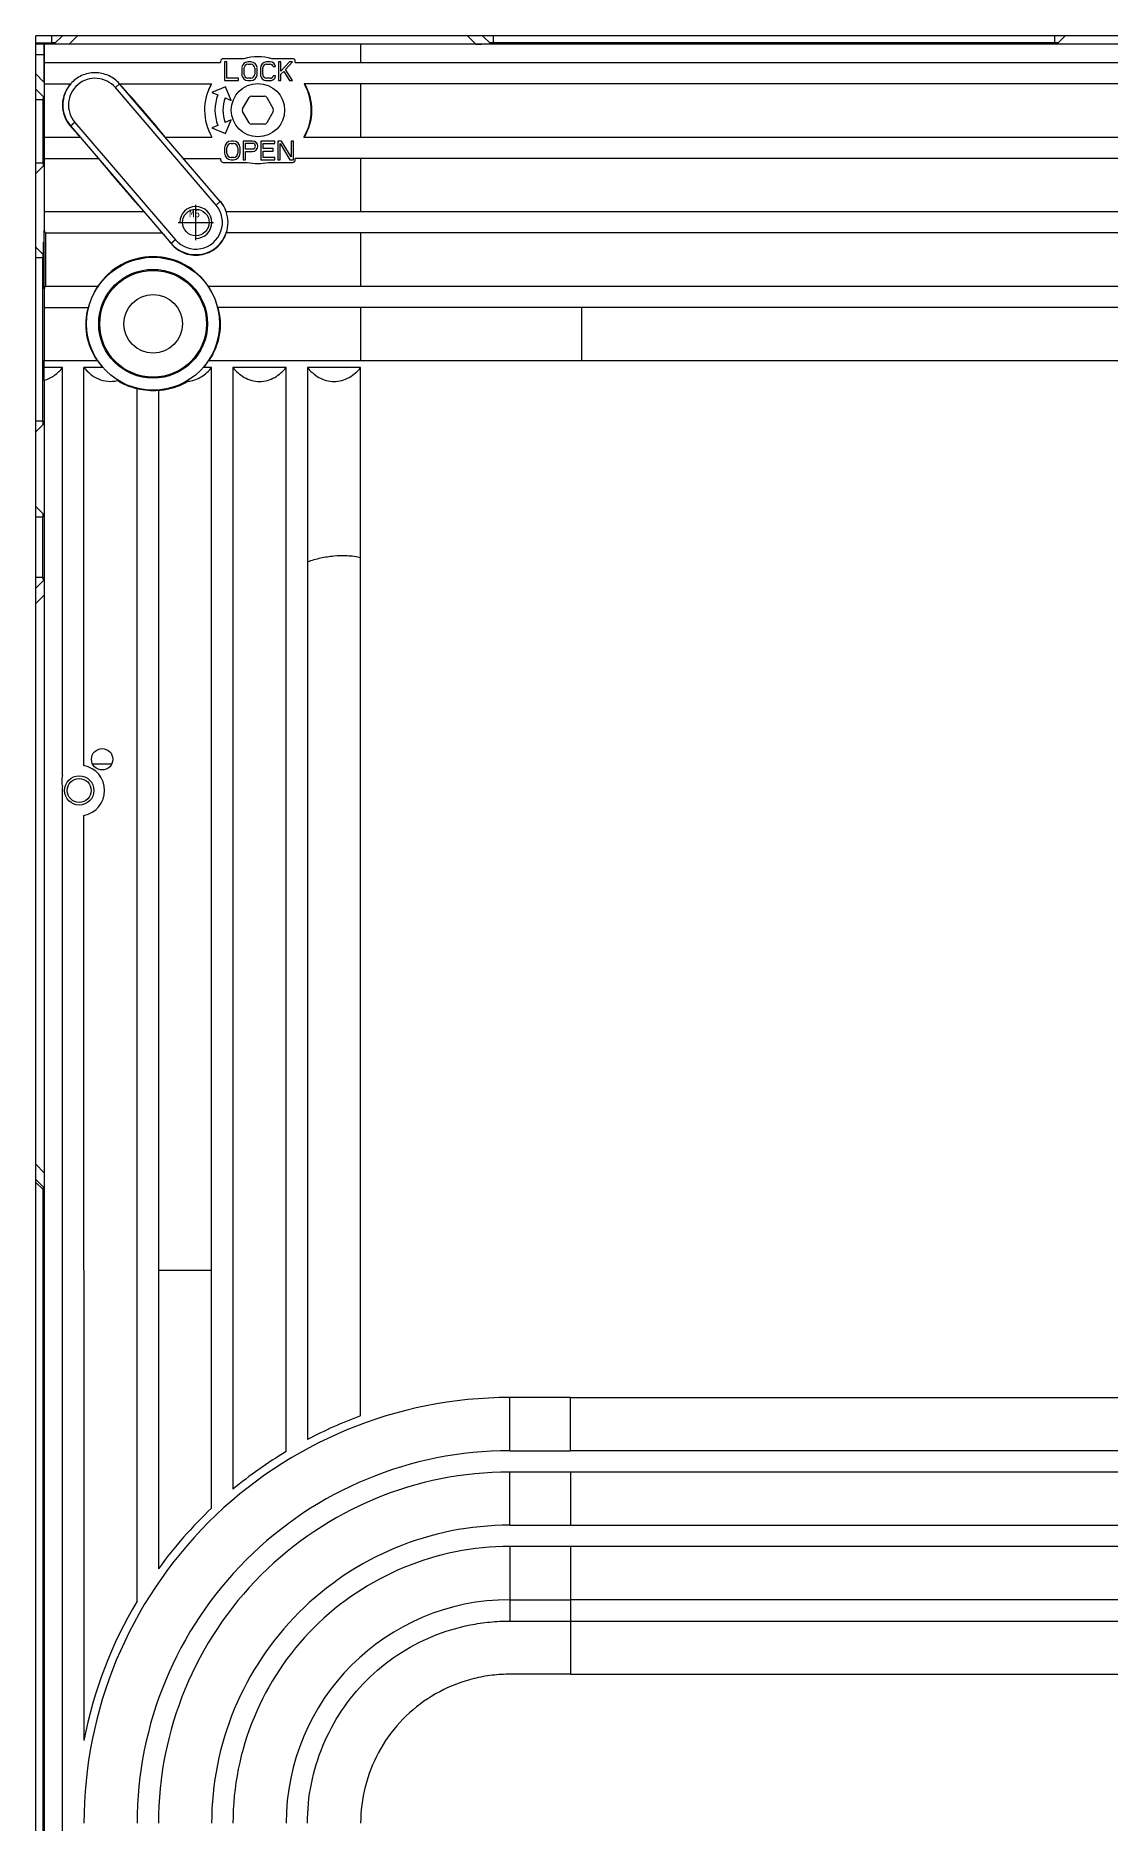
# Model space of a CAD drawing. Header units: millimetres. Extents: x 0 to 1000, y 0 to 562.
# Drawn here: x 0 to 201.4, y 227.4 to 562.5 of the extents above; entities that cross this region are included whole.
import ezdxf

# ---------------------------------------------------------------- set-up
doc = ezdxf.new("R2010")
doc.units = ezdxf.units.MM
doc.layers.add('CABINET', color=8, linetype='Continuous')

# ---------------------------------------------------------------- blocks, each defined once
blk = doc.blocks.new('UDM_LAMINA_S-MAX')
at = {"layer": 'CABINET', "ltscale": 0.2}
for p, q in [((0, 0), (0, 562.5)), ((1000, 562.5), (0, 562.5)), ((0, 561.18), (3, 561.18)), ((0, 560.96), (1.54, 560.96)), ((1.54, 560.96), (1.57, 560.93)), ((6.26, 560.93), (1.57, 560.93)), ((3, 561.18), (3, 562.5)), ((3.46, 560.96), (5, 562.5)), ((6.26, 560.93), (7.83, 562.5)), ((60.91, 560.93), (6.26, 560.93)), ((60.91, 560.93), (60.91, 557.47)), ((82.49, 560.93), (60.91, 560.93)), ((80.92, 562.5), (82.49, 560.93)), ((917.51, 560.93), (82.49, 560.93)), ((83.75, 562.5), (85.29, 560.96)), ((85.75, 562.5), (85.75, 561.18)), ((191, 561.18), (85.75, 561.18)), ((191, 562.5), (191, 561.18)), ((193, 562.5), (191.63, 561.13)), ((0, 558.96), (1.57, 558.96)), ((1.57, 553.76), (1.57, 558.96)), ((1.6, 557.47), (1.6, 553.47)), ((1.6, 557.47), (34.65, 557.47)), ((34.65, 557.7), (34.65, 557.47)), ((39.03, 558.2), (35.15, 558.2)), ((35.4, 557.6), (35.4, 554.1)), ((35.84, 557.6), (35.4, 557.6)), ((35.84, 554.55), (35.84, 557.6)), ((38.61, 556.51), (38.61, 555.19)), ((39.05, 555.3), (39.05, 556.41)), ((40.34, 557.6), (39.78, 557.6)), ((39.78, 557.15), (40.34, 557.15)), ((41.07, 556.41), (41.07, 555.3)), ((41.51, 555.19), (41.51, 556.51)), ((42.11, 556.41), (42.11, 555.29)), ((42.55, 555.29), (42.55, 556.41)), ((43.93, 557.6), (43.28, 557.6)), ((43.28, 557.15), (43.93, 557.15)), ((48.15, 558.2), (44.27, 558.2)), ((44.51, 556.71), (44.95, 556.71)), ((45.54, 557.6), (45.54, 554.1)), ((45.97, 557.6), (45.54, 557.6)), ((45.97, 555.89), (45.97, 557.6)), ((47.58, 557.6), (45.97, 555.89)), ((46.85, 556.19), (48.16, 557.6)), ((48.16, 557.6), (47.58, 557.6)), ((48.65, 557.47), (48.65, 557.7)), ((48.65, 557.47), (937.79, 557.47)), ((1.41, 553.91), (0, 555.33)), ((1.6, 553.47), (6.54, 553.47)), ((14.92, 552.77), (15.72, 553.46)), ((34.6, 531.44), (15.71, 553.48)), ((15.71, 553.47), (32.95, 553.47)), ((35.4, 554.1), (38.03, 554.1)), ((38.03, 554.55), (35.84, 554.55)), ((38.03, 554.1), (38.03, 554.55)), ((40.34, 554.55), (39.78, 554.55)), ((39.78, 554.11), (40.34, 554.11)), ((43.93, 554.55), (43.28, 554.55)), ((43.28, 554.1), (43.93, 554.1)), ((44.95, 554.99), (44.51, 554.99)), ((44.88, 554.62), (44.95, 554.99)), ((45.54, 554.1), (45.97, 554.1)), ((45.97, 555.29), (46.48, 555.81)), ((45.97, 554.1), (45.97, 555.29)), ((46.48, 555.81), (47.58, 554.1)), ((48.16, 554.1), (46.85, 556.19)), ((47.58, 554.1), (48.16, 554.1)), ((937.79, 553.47), (50.35, 553.47)), ((60.91, 553.47), (60.91, 543.5)), ((1.54, 550.96), (0, 552.5)), ((1.4, 550.5), (0, 550.5)), ((1.4, 538.62), (1.4, 550.5)), ((33.8, 530.75), (14.92, 552.77)), ((35.57, 552.94), (33.02, 551.88)), ((33.02, 551.88), (34.13, 551.42)), ((35.51, 550.85), (36.62, 550.39)), ((36.62, 550.39), (35.57, 552.94)), ((38.78, 548.8), (40, 550.91)), ((40.43, 551.16), (42.87, 551.16)), ((43.3, 550.91), (44.52, 548.8)), ((7.33, 546.26), (6.49, 545.54)), ((7.33, 546.26), (26.2, 524.25)), ((36.62, 546.71), (35.51, 546.25)), ((35.57, 544.16), (36.62, 546.71)), ((40, 546.19), (38.78, 548.3)), ((44.52, 548.3), (43.3, 546.19)), ((1.6, 543.5), (1.6, 539.5)), ((1.6, 543.5), (8.31, 543.5)), ((6.53, 545.58), (25.4, 523.56)), ((24.26, 543.5), (33.02, 543.5)), ((34.13, 545.68), (33.02, 545.22)), ((33.02, 545.22), (35.57, 544.16)), ((42.87, 545.94), (40.43, 545.94)), ((50.28, 543.5), (937.79, 543.5)), ((35.41, 541.5), (35.41, 540.5)), ((35.83, 540.5), (35.83, 541.5)), ((36.63, 542.3), (37.08, 542.3)), ((37.08, 539.7), (36.63, 539.7)), ((37.06, 542.75), (36.65, 542.75)), ((37.88, 541.5), (37.88, 540.5)), ((38.31, 540.5), (38.31, 541.5)), ((38.9, 542.75), (38.9, 539.25)), ((40.65, 542.75), (38.9, 542.75)), ((39.34, 541.26), (39.34, 542.38)), ((39.34, 542.38), (40.72, 542.38)), ((40.72, 541.26), (39.34, 541.26)), ((39.34, 539.25), (39.34, 540.81)), ((39.34, 540.81), (40.65, 540.81)), ((42.18, 542.75), (42.18, 539.25)), ((44.81, 542.75), (42.18, 542.75)), ((42.62, 541.34), (42.62, 542.3)), ((42.62, 542.3), (44.81, 542.3)), ((44.51, 541.34), (42.62, 541.34)), ((42.62, 539.7), (42.62, 540.89)), ((42.62, 540.89), (44.51, 540.89)), ((44.81, 539.7), (42.62, 539.7)), ((44.51, 540.89), (44.51, 541.34)), ((44.81, 542.3), (44.81, 542.75)), ((44.81, 539.25), (44.81, 539.7)), ((45.39, 542.75), (45.39, 539.25)), ((46.05, 542.75), (45.39, 542.75)), ((45.83, 539.25), (45.83, 542.3)), ((45.83, 542.3), (47.65, 539.25)), ((47.87, 539.77), (46.05, 542.75)), ((47.87, 542.75), (47.87, 539.77)), ((48.31, 542.75), (47.87, 542.75)), ((48.31, 539.25), (48.31, 542.75)), ((1.4, 538.62), (0, 538.62)), ((1.41, 538.05), (0, 536.67)), ((1.6, 539.5), (11.74, 539.5)), ((27.68, 539.5), (34.65, 539.5)), ((34.65, 539.5), (34.65, 539.25)), ((35.15, 538.75), (39.66, 538.75)), ((36.65, 539.25), (37.06, 539.25)), ((38.9, 539.25), (39.34, 539.25)), ((42.18, 539.25), (44.81, 539.25)), ((43.64, 538.75), (48.15, 538.75)), ((45.39, 539.25), (45.83, 539.25)), ((47.65, 539.25), (48.31, 539.25)), ((48.65, 539.25), (48.65, 539.5)), ((937.79, 539.5), (48.65, 539.5)), ((60.91, 539.5), (60.91, 529.53)), ((1.6, 529.53), (1.6, 526.02)), ((1.6, 529.53), (20.29, 529.53)), ((34.63, 531.47), (33.8, 530.75)), ((35.7, 529.53), (937.79, 529.53)), ((1.37, 521.48), (0, 522.85)), ((1.89, 525.53), (23.72, 525.53)), ((26.2, 524.25), (25.36, 523.53)), ((937.79, 525.53), (35.72, 525.53)), ((60.91, 525.53), (60.91, 515.56)), ((1.32, 520.85), (0, 520.85)), ((1.32, 490.25), (1.32, 520.85)), ((1.6, 515.07), (1.6, 511.56)), ((1.89, 515.56), (11.69, 515.56)), ((32.31, 515.56), (937.79, 515.56)), ((1.6, 511.56), (9.88, 511.56)), ((937.79, 511.56), (34.12, 511.56)), ((60.91, 511.56), (60.91, 501.59)), ((102.33, 511.56), (102.33, 501.59)), ((1.57, 497.91), (1.6, 500.29)), ((1.6, 500.29), (1.6, 501.59)), ((1.6, 501.59), (11.58, 501.59)), ((5.03, 500.29), (1.6, 500.29)), ((5.03, 423.79), (5.03, 500.29)), ((9.03, 425.67), (9.03, 500.29)), ((12.57, 500.29), (9.03, 500.29)), ((32.97, 500.29), (31.43, 500.29)), ((32.42, 501.59), (937.79, 501.59)), ((32.97, 286.45), (32.97, 500.29)), ((36.97, 500.29), (36.97, 289.99)), ((46.94, 500.29), (36.97, 500.29)), ((46.94, 297.06), (46.94, 500.29)), ((50.94, 500.29), (50.94, 299.31)), ((60.91, 500.29), (50.94, 500.29)), ((60.91, 303.74), (60.91, 500.29)), ((1.57, 497.91), (1.57, 8.74)), ((19, 269.01), (19, 496.37)), ((23, 496.04), (23, 275.08)), ((1.32, 490.25), (0, 490.25)), ((1.37, 489.62), (0, 488.25)), ((1.37, 472.88), (0, 474.25)), ((1.32, 472.25), (0, 472.25)), ((1.32, 460.9), (1.32, 472.25)), ((1.32, 460.9), (0, 460.9)), ((0, 458.9), (1.54, 460.44)), ((0, 456.07), (1.57, 457.64)), ((10.64, 426), (14.25, 426)), ((5.03, 140.81), (5.03, 421.69)), ((9.03, 331.07), (9.03, 416.33)), ((1.57, 349.34), (0, 350.92)), ((1.54, 346.55), (0, 348.09)), ((1.32, 346.23), (0, 347.49)), ((1.32, 346.23), (1.54, 346.55)), ((1.32, 346.23), (1.32, 179.65)), ((9.03, 331.07), (9.03, 242.9)), ((23, 331.07), (32.97, 331.07)), ((88.85, 297.22), (88.85, 307.19)), ((100.24, 307.19), (88.85, 307.19)), ((100.24, 297.22), (100.24, 307.19)), ((88.85, 297.22), (100.24, 297.22)), ((88.85, 283.25), (88.85, 293.22)), ((500, 293.22), (88.85, 293.22)), ((100.24, 293.22), (100.24, 283.25)), ((88.85, 283.25), (488.2, 283.25)), ((88.85, 279.25), (88.85, 265.28)), ((100.24, 279.25), (88.85, 279.25)), ((100.24, 279.25), (100.24, 269.28)), ((472.63, 279.25), (100.24, 279.25)), ((88.85, 269.28), (100.24, 269.28)), ((100.24, 269.28), (100.24, 255.31)), ((475.31, 269.28), (100.24, 269.28)), ((100.24, 265.28), (477.68, 265.28)), ((100.24, 255.31), (491.04, 255.31))]:
    blk.add_line(p, q, dxfattribs=at)
at = {"layer": 'CABINET', "ltscale": 0.046609}
for p, q in [((30, 524.2), (30, 530.8)), ((26.7, 527.5), (33.3, 527.5))]:
    blk.add_line(p, q, dxfattribs=at)
at = {"layer": 'CABINET', "ltscale": 0.2}
for centre, radius in [((41.65, 548.55), 5), ((30, 527.5), 2.5), ((22, 508.5), 12.46), ((22, 508.5), 10.2), ((22, 508.5), 10), ((22, 508.5), 5.5), ((12.45, 426.85), 2), ((8.15, 421), 2.75), ((8.15, 421), 2.25)]:
    blk.add_circle(centre, radius, dxfattribs=at)
for centre, radius, start, end in [((399.46, 561.97), 397.89, -179.8508, -179.3528), ((82.52, 767.69), 206.76, -90.0085, -89.7044), ((35.15, 557.7), 0.5, 90, -180), ((39.84, 556.36), 1.25, 93.1807, 172.7538), ((41.65, 548.55), 10, 74.7964, 105.2036), ((39.84, 556.36), 0.8, 94.9565, 176.2496), ((40.27, 556.36), 1.25, 7.2462, 86.8193), ((40.27, 556.36), 0.8, 3.7504, 85.0435), ((43.3, 556.41), 1.19, 91.2062, -180), ((43.29, 556.41), 0.745, 91.2062, -180), ((43.93, 556.57), 1.03, 7.6035, 90), ((43.93, 556.55), 0.604, 15.0989, 90), ((48.15, 557.7), 0.5, 0, 90), ((312.36, 549.69), 310.79, 179.302, 179.7629), ((11.13, 549.52), 6.05, 139.1804, -139.3987), ((11.13, 549.52), 5, 40.6013, -139.3987), ((41.65, 548.55), 10, 150.5118, -149.6821), ((40.96, 548.6), 9.37, 148.7011, 156.1665), ((39.84, 555.35), 1.25, -172.7538, -93.1807), ((39.84, 555.35), 0.8, -176.2496, -94.9565), ((40.27, 555.35), 0.8, -85.0435, -3.7504), ((40.27, 555.35), 1.25, -86.8193, -7.2462), ((43.28, 555.27), 1.17, 178.7938, -90), ((43.29, 555.29), 0.745, 180, -91.2062), ((43.93, 555.15), 0.604, -90, -15.0989), ((43.93, 555.22), 1.12, -90, -32.3856), ((41.65, 548.55), 10, -30.3179, 29.4882), ((41.65, 548.55), 8.05, 159.1144, -159.1144), ((41.65, 548.55), 6.55, 159.4841, -159.4841), ((40.43, 550.66), 0.5, 89.9998, 149.9998), ((42.87, 550.66), 0.5, 29.9998, 89.9998), ((39.21, 548.55), 0.5, 149.9998, -150.0002), ((44.09, 548.55), 0.5, -30.0002, 29.9998), ((157.21, 678.15), 200.75, -138.6598, -137.8779), ((40.43, 546.44), 0.5, -150.0002, -90.0002), ((42.87, 546.44), 0.5, -90.0002, -30.0002), ((36.65, 541.5), 1.25, 90, 180), ((36.65, 540.5), 1.25, 180, -90), ((36.63, 541.5), 0.8, 90, 180), ((36.63, 540.5), 0.8, 180, -90), ((37.06, 541.5), 1.25, 0, 90), ((37.06, 540.5), 1.25, -90, 0), ((37.08, 541.5), 0.8, 0, 90), ((37.08, 540.5), 0.8, -90, 0), ((40.65, 541.78), 0.968, -90, 90), ((40.62, 541.82), 0.568, -79.6649, 79.6649), ((35.15, 539.25), 0.5, 180, -90), ((41.65, 548.55), 10, -101.4783, -78.5217), ((48.15, 539.25), 0.5, -90, 0), ((30, 527.5), 5, -139.3987, 40.6013), ((30, 527.5), 6.05, 19.5916, 40.6013), ((149.02, 626.87), 161.15, -141.0372, -140.1133), ((30, 527.5), 6.05, -139.3987, -18.9602), ((22, 508.5), 12.5, 145.6049, 165.8243), ((22, 508.5), 12.5, 14.1757, 34.3951), ((22, 508.5), 12.5, -146.4447, -138.9491), ((22, 508.5), 12.5, -41.0509, -33.5553), ((22, 508.5), 12.5, -103.8978, -85.4208), ((8.15, 421), 4.75, -79.3519, 79.3517), ((8.65, 422.74), 3.77, 163.7768, 179.9472), ((8.65, 422.74), 3.77, -179.9472, -163.7768), ((88.85, 227.37), 79.82, 89.9972, 179.9976), ((88.82, 227.44), 81.25, 110.0921, 117.7913), ((88.85, 227.37), 69.85, 89.9968, 179.9973), ((88.84, 227.39), 81.3, 121.0225, 129.6438), ((88.85, 227.37), 65.85, 89.9968, 179.9972), ((88.82, 227.4), 81.28, 133.4017, 144.0753), ((88.85, 227.37), 55.88, 89.9963, 179.9969), ((88.85, 227.37), 51.88, 89.9961, 179.9965), ((88.82, 227.38), 81.29, 149.2011, 168.9938), ((88.85, 227.37), 41.91, 89.997, 179.9958)]:
    blk.add_arc(centre, radius, start, end, dxfattribs=at)
at = {"layer": 'CABINET'}
blk.add_arc((30, 527.5), 3, -90, 180, dxfattribs=at)
at = {"layer": 'CABINET', "ltscale": 0.2}
for centre, major_axis, ratio, start_param, end_param in [((1.54, 558.96), (0, 2), 0.017455, 4.712389, 6.265732), ((3, 561.17), (0.665, 0), 0.017458, 0.511992, 1.570796), ((85.75, 561.17), (0.665, 0), 0.017458, 1.570796, 2.629613), ((191, 561.17), (0.665, 0), 0.017458, 6.265729, 1.570796), ((1.41, 550.5), (0, 0.591), 0.017458, 0.512001, 1.570796), ((1.41, 538.62), (0, 0.591), 0.017458, 1.570797, 2.934552), ((1.38, 529.85), (0, 8.38), 0.017458, 3.124137, 3.909011), ((1.33, 520.85), (0, 0.665), 0.017458, 6.265729, 1.570796), ((1.33, 490.25), (0, 0.665), 0.017458, 1.570796, 3.159049), ((1.33, 472.25), (0, 0.665), 0.017458, 6.265729, 1.570796), ((1.33, 460.9), (0, 0.665), 0.017458, 1.570796, 2.100153)]:
    blk.add_ellipse(centre, major_axis=major_axis, ratio=ratio, start_param=start_param, end_param=end_param, dxfattribs=at)
for points, knots in [([(6.55, 553.47), (6.09, 552.97), (5.32, 551.76), (4.86, 549.61), (5.23, 547.39), (6.01, 546.09), (6.49, 545.54)], [0, 0, 0, 0, 0.235964, 0.487518, 0.745971, 1, 1, 1, 1]), ([(15.71, 553.47), (15.15, 554.13), (13.72, 555.2), (11.13, 555.76), (8.53, 555.2), (7.1, 554.12), (6.54, 553.47)], [0, 0, 0, 0, 0.250008, 0.499985, 0.749952, 1, 1, 1, 1]), ([(24.26, 543.5), (22.88, 545.2), (20.06, 548.55), (17.18, 551.85), (15.71, 553.48)], [0, 0, 0, 0, 0.499691, 1, 1, 1, 1]), ([(50.35, 553.47), (51.25, 552), (52.23, 548.47), (51.2, 544.96), (50.28, 543.5)], [0, 0, 0, 0, 0.499929, 1, 1, 1, 1]), ([(1.58, 550.97), (1.57, 550.33), (1.57, 547.84), (1.57, 545.35), (1.6, 543.5)], [0, 0, 0, 0, 0.257174, 1, 1, 1, 1]), ([(1.6, 539.5), (1.58, 537.84), (1.56, 534.52), (1.58, 531.19), (1.6, 529.53)], [0, 0, 0, 0, 0.5, 1, 1, 1, 1]), ([(11.74, 539.5), (13.11, 537.8), (15.94, 534.46), (18.82, 531.15), (20.29, 529.53)], [0, 0, 0, 0, 0.499731, 1, 1, 1, 1]), ([(35.7, 529.53), (35.65, 529.7), (35.39, 530.39), (35, 531.04), (34.63, 531.47)], [0, 0, 0, 0, 0.234919, 1, 1, 1, 1]), ([(35.72, 525.53), (35.94, 526.17), (36.17, 527.53), (35.93, 528.89), (35.7, 529.53)], [0, 0, 0, 0, 0.500003, 1, 1, 1, 1]), ([(1.6, 515.07), (1.57, 516.9), (1.56, 520.55), (1.57, 524.2), (1.6, 526.02)], [0, 0, 0, 0, 0.500025, 1, 1, 1, 1]), ([(1.6, 526.02), (1.6, 525.92), (1.62, 525.72), (1.79, 525.53), (1.89, 525.53)], [0, 0, 0, 0, 0.508693, 1, 1, 1, 1]), ([(1.89, 515.56), (1.87, 517.22), (1.86, 520.55), (1.87, 523.87), (1.89, 525.53)], [0, 0, 0, 0, 0.500021, 1, 1, 1, 1]), ([(25.36, 523.53), (26.05, 522.7), (27.93, 521.41), (31.31, 521.21), (34.26, 522.72), (35.43, 524.57), (35.72, 525.53)], [0, 0, 0, 0, 0.25312, 0.508688, 0.763179, 1, 1, 1, 1]), ([(32.31, 515.56), (31.25, 517.22), (28.13, 520.07), (22, 521.59), (15.87, 520.07), (12.75, 517.22), (11.69, 515.56)], [0, 0, 0, 0, 0.245227, 0.499995, 0.754771, 1, 1, 1, 1]), ([(1.89, 515.56), (1.79, 515.56), (1.62, 515.37), (1.6, 515.18), (1.6, 515.07)], [0, 0, 0, 0, 0.491285, 1, 1, 1, 1]), ([(1.6, 511.56), (1.58, 509.9), (1.56, 506.58), (1.58, 503.25), (1.6, 501.59)], [0, 0, 0, 0, 0.5, 1, 1, 1, 1]), ([(11.58, 501.59), (10.58, 503.01), (9.21, 506.32), (9.4, 509.91), (9.88, 511.56)], [0, 0, 0, 0, 0.501412, 1, 1, 1, 1]), ([(34.12, 511.56), (34.6, 509.91), (34.79, 506.32), (33.42, 503.01), (32.42, 501.59)], [0, 0, 0, 0, 0.498604, 1, 1, 1, 1]), ([(1.57, 497.91), (2.27, 498.1), (3.57, 498.75), (4.59, 499.75), (5.03, 500.29)], [0, 0, 0, 0, 0.510148, 1, 1, 1, 1]), ([(9.03, 500.29), (9.75, 499.4), (11.17, 498.23), (13.48, 497.62), (14.72, 497.71), (15.32, 497.85)], [0, 0, 0, 0, 0.484899, 0.741252, 1, 1, 1, 1]), ([(28.47, 497.71), (29.37, 497.79), (31.11, 498.4), (32.43, 499.62), (32.97, 500.29)], [0, 0, 0, 0, 0.511865, 1, 1, 1, 1]), ([(36.97, 500.29), (37.56, 499.56), (39.03, 498.24), (41.95, 497.41), (44.88, 498.24), (46.35, 499.56), (46.94, 500.29)], [0, 0, 0, 0, 0.24384, 0.499981, 0.756144, 1, 1, 1, 1]), ([(50.94, 500.29), (51.53, 499.56), (53, 498.24), (55.92, 497.41), (58.85, 498.24), (60.32, 499.56), (60.91, 500.29)], [0, 0, 0, 0, 0.243846, 0.500017, 0.756163, 1, 1, 1, 1]), ([(15.32, 497.85), (15.62, 497.66), (16.77, 497.02), (18.04, 496.57), (19, 496.37)], [0, 0, 0, 0, 0.264613, 1, 1, 1, 1]), ([(23, 496.04), (23.44, 496.06), (25.35, 496.26), (27.21, 496.95), (28.47, 497.71)], [0, 0, 0, 0, 0.229477, 1, 1, 1, 1]), ([(60.91, 464.64), (60.09, 464.84), (58.4, 465.03), (55.86, 464.97), (53.35, 464.6), (51.72, 464.13), (50.94, 463.81)], [0, 0, 0, 0, 0.249846, 0.499888, 0.750082, 1, 1, 1, 1]), ([(1.57, 349.34), (1.57, 349.04), (1.57, 348.58), (1.57, 347.98), (1.56, 347.57), (1.56, 347.2), (1.56, 346.92), (1.55, 346.74), (1.55, 346.65), (1.54, 346.59), (1.54, 346.56), (1.54, 346.55)], [0, 0, 0, 0, 0.330349, 0.489416, 0.639411, 0.775525, 0.889059, 0.933592, 0.967937, 0.990568, 1, 1, 1, 1]), ([(100.24, 307.19), (118.2, 307.19), (154.12, 307.19), (207.99, 307.19), (252.88, 307.19), (288.8, 307.19), (315.74, 307.19), (342.67, 307.19), (365.12, 307.19), (383.08, 307.19), (396.54, 307.19), (410.01, 307.19), (423.48, 307.19), (436.95, 307.19), (450.42, 307.19), (461.64, 307.19), (470.62, 307.19), (477.33, 307.19), (482.91, 307.19), (487.46, 307.19), (491.12, 307.19), (494.32, 307.2), (496.98, 307.19), (498.97, 307.19), (500.96, 307.2), (502.95, 307.05), (504.91, 306.75), (507.5, 306.15), (510.63, 305.03), (514.14, 303.13), (517.31, 300.71), (521, 296.89), (524.44, 291.12), (525.66, 285.88), (525.87, 283.25)], [0, 0, 0, 0, 0.122876, 0.245754, 0.368632, 0.430072, 0.491512, 0.552952, 0.61439, 0.645109, 0.675827, 0.706546, 0.737266, 0.767977, 0.798707, 0.829438, 0.844785, 0.860102, 0.875373, 0.882987, 0.891232, 0.900388, 0.904905, 0.909449, 0.913987, 0.918522, 0.923058, 0.927594, 0.936657, 0.945721, 0.954786, 0.96385, 0.981925, 1, 1, 1, 1]), ([(515.85, 283.25), (515.62, 285.06), (514.53, 288.63), (511.73, 292.36), (508.85, 294.64), (506.42, 295.96), (503.81, 296.84), (501.53, 297.2), (499.7, 297.23), (497.87, 297.22), (495.57, 297.22), (492.83, 297.22), (489.92, 297.22), (486.8, 297.22), (482.34, 297.22), (476.72, 297.22), (469.97, 297.22), (463.24, 297.22), (456.52, 297.22), (447.56, 297.22), (436.36, 297.22), (422.92, 297.22), (409.47, 297.22), (396.03, 297.22), (382.58, 297.22), (364.66, 297.22), (342.25, 297.22), (306.4, 297.22), (261.58, 297.22), (207.8, 297.22), (154.02, 297.22), (118.17, 297.22), (100.24, 297.22)], [0, 0, 0, 0, 0.012952, 0.025903, 0.032403, 0.038903, 0.045403, 0.051903, 0.055156, 0.05841, 0.064913, 0.071444, 0.077885, 0.085531, 0.093547, 0.109534, 0.125475, 0.141387, 0.157284, 0.173174, 0.204966, 0.236777, 0.268576, 0.300376, 0.332177, 0.363978, 0.42758, 0.491183, 0.618388, 0.745592, 0.872796, 1, 1, 1, 1]), ([(50.94, 227.37), (50.94, 229.85), (51.43, 234.82), (53.6, 241.97), (57.13, 248.57), (61.87, 254.35), (67.65, 259.1), (74.25, 262.62), (80.22, 264.43), (84.52, 265.06), (86.99, 265.25), (88.23, 265.28), (88.85, 265.28)], [0, 0, 0, 0, 0.124979, 0.249959, 0.374937, 0.49992, 0.624899, 0.749878, 0.874858, 0.937424, 0.968716, 1, 1, 1, 1]), ([(88.85, 265.28), (89.8, 265.28), (91.7, 265.26), (95.5, 265.29), (98.35, 265.28), (100.24, 265.28)], [0, 0, 0, 0, 0.250034, 0.500016, 1, 1, 1, 1]), ([(100.24, 255.31), (99.09, 255.31), (96.79, 255.31), (93.33, 255.31), (90.46, 255.3), (88.15, 255.32), (85.85, 255.19), (83, 254.76), (78.56, 253.52), (73.34, 250.96), (68.04, 246.45), (64.01, 240.77), (61.48, 234.28), (60.91, 229.67), (60.91, 227.37)], [0, 0, 0, 0, 0.062604, 0.125209, 0.187813, 0.219115, 0.250413, 0.312979, 0.37554, 0.50043, 0.625324, 0.750217, 0.875109, 1, 1, 1, 1])]:
    blk.add_open_spline(points, degree=3, knots=knots, dxfattribs=at)
at = {"layer": 'CABINET', "insert": (28.73, 529.95), "char_height": 1.5, "width": 1.2598, "attachment_point": 1}
blk.add_mtext('{\\fSimSun|b0|i0|c0|p2;M\\fSimSun|b0|i0|c134|p2;6}', dxfattribs=at)

msp = doc.modelspace()

# ---------------------------------------------------------------- block references
msp.add_blockref('UDM_LAMINA_S-MAX', (0, 0))

doc.saveas('drawing.dxf')
